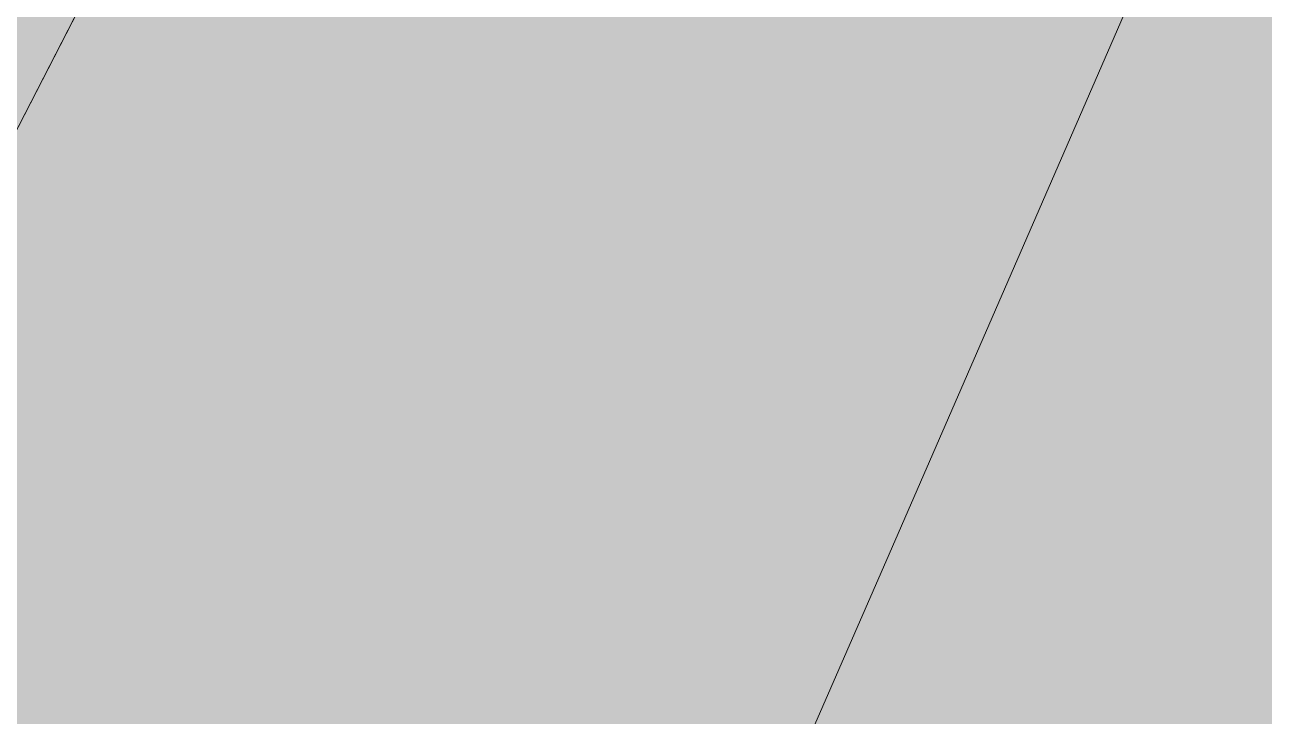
# Model space of a CAD drawing. Header units: metres. Extents: x -6 to 1255, y -2 to 532.
# Drawn here: x 1025.75 to 1034.79, y 292.57 to 297.62 of the extents above; entities that cross this region are included whole.
import ezdxf

# ---------------------------------------------------------------- set-up
doc = ezdxf.new("R2010")
doc.units = ezdxf.units.M
doc.header["$MEASUREMENT"] = 0
for name, color, linetype, lineweight, true_color in [('TPX_BUILDINGS', 7, 'CONTINUOUS', 0, 0x000000), ('TPX_BUILDINGS_HATCH', 7, 'CONTINUOUS', 0, 0xf0f0f0), ('TPX_CADASTRES', 7, 'CONTINUOUS', 0, 0x646464)]:
    doc.layers.add(name, color=color, linetype=linetype, lineweight=lineweight, true_color=true_color)

msp = doc.modelspace()

# ---------------------------------------------------------------- hatches: boundary and pattern name
at = {"layer": 'TPX_BUILDINGS_HATCH'}
for points in [[(1017.0192, 293.4733), (1011.9592, 283.6033), (1014.2792, 282.4233), (1017.4592, 280.8033), (1019.5892, 284.9533), (1020.2357, 286.2148), (1018.4592, 287.1233), (1020.4392, 290.9933), (1020.7292, 291.5533), (1022.5267, 290.6848), (1023.7372, 293.0443), (1024.2192, 293.9833), (1025.5292, 296.5333), (1027.3662, 300.1048), (1027.6692, 300.6933), (1027.9092, 301.1633), (1028.5892, 302.4933), (1028.7692, 303.1233), (1022.9692, 305.7733), (1022.7592, 305.4133), (1022.5292, 304.9433), (1022.0292, 303.9033), (1021.8992, 303.6333), (1021.4802, 302.7578), (1021.0092, 301.7733), (1020.6492, 301.0233), (1018.0482, 295.6138), (1017.0192, 293.4733)], [(1019.5892, 284.9533), (1017.4592, 280.8033), (1020.0792, 279.7733), (1025.1092, 277.7928), (1026.3592, 280.6628), (1026.9992, 282.1328), (1027.3692, 282.9928), (1026.4692, 283.3928), (1026.1192, 282.5228), (1024.3492, 283.3033), (1026.4592, 288.2233), (1029.1292, 287.0228), (1029.2692, 287.3428), (1030.8992, 291.0928), (1032.0592, 293.7528), (1033.9292, 298.0528), (1034.7192, 299.8728), (1028.5892, 302.4933), (1027.9092, 301.1633), (1027.6692, 300.6933), (1027.3662, 300.1048), (1025.5292, 296.5333), (1024.2192, 293.9833), (1023.7372, 293.0443), (1022.5267, 290.6848), (1022.4592, 290.5533), (1020.2357, 286.2148), (1019.5892, 284.9533)], [(1026.9992, 282.1328), (1026.3592, 280.6628), (1028.9892, 279.6328), (1031.8692, 278.5028), (1031.9992, 278.7928), (1034.5392, 284.4728), (1035.5892, 286.7828), (1036.4692, 288.7128), (1039.5992, 295.5928), (1039.9892, 296.4328), (1040.4392, 297.4228), (1034.7192, 299.8728), (1033.9292, 298.0528), (1032.0592, 293.7528), (1030.8992, 291.0928), (1029.2692, 287.3428), (1031.2192, 286.5528), (1030.0092, 283.8428), (1028.0992, 284.6528), (1027.3692, 282.9928), (1026.9992, 282.1328)]]:
    msp.add_hatch(color=256, dxfattribs=at).paths.add_polyline_path(points)

# ---------------------------------------------------------------- linework, layer by layer
at = {"layer": 'TPX_BUILDINGS', "elevation": 0.0421}
for points in [[(1022.5267, 290.6848), (1023.7372, 293.0443), (1024.2192, 293.9833), (1025.5292, 296.5333), (1027.3662, 300.1048), (1027.6692, 300.6933), (1027.9092, 301.1633), (1028.5892, 302.4933), (1028.7692, 303.1233), (1022.9692, 305.7733), (1022.7592, 305.4133), (1022.5292, 304.9433), (1022.0292, 303.9033), (1021.8992, 303.6333), (1021.4802, 302.7578), (1021.0092, 301.7733), (1020.6492, 301.0233), (1018.0482, 295.6138), (1017.0192, 293.4733)], [(1030.8992, 291.0928), (1032.0592, 293.7528), (1033.9292, 298.0528), (1034.7192, 299.8728), (1028.5892, 302.4933), (1027.9092, 301.1633), (1027.6692, 300.6933), (1027.3662, 300.1048), (1025.5292, 296.5333), (1024.2192, 293.9833), (1023.7372, 293.0443), (1022.5267, 290.6848)]]:
    msp.add_lwpolyline(points, dxfattribs=at)
msp.add_lwpolyline([(1026.9992, 282.1328), (1026.3592, 280.6628), (1028.9892, 279.6328), (1031.8692, 278.5028), (1031.9992, 278.7928), (1034.5392, 284.4728), (1035.5892, 286.7828), (1036.4692, 288.7128), (1039.5992, 295.5928), (1039.9892, 296.4328), (1040.4392, 297.4228), (1034.7192, 299.8728), (1033.9292, 298.0528), (1032.0592, 293.7528), (1030.8992, 291.0928), (1029.2692, 287.3428), (1031.2192, 286.5528), (1030.0092, 283.8428), (1028.0992, 284.6528), (1027.3692, 282.9928)], close=True, dxfattribs=at)
at = {"layer": 'TPX_CADASTRES', "elevation": 0.0241}
for points in [[(1017.0192, 293.4736), (1011.9592, 283.6036), (1014.2792, 282.4236), (1017.4592, 280.8036), (1019.5892, 284.9536), (1022.4592, 290.5536), (1024.2192, 293.9836), (1025.5292, 296.5336), (1027.6692, 300.6936), (1027.9092, 301.1636), (1028.5892, 302.4936), (1028.7692, 303.1236), (1022.9692, 305.7736), (1022.7592, 305.4136), (1022.5292, 304.9436), (1022.0292, 303.9036), (1021.8992, 303.6336), (1021.0092, 301.7736), (1020.6492, 301.0236)], [(1019.5892, 284.9536), (1017.4592, 280.8036), (1020.0792, 279.7736), (1025.1092, 277.7931), (1026.3592, 280.6631), (1026.9992, 282.1331), (1027.3692, 282.9931), (1028.0992, 284.6531), (1029.1292, 287.0231), (1029.2692, 287.3431), (1030.8992, 291.0931), (1032.0592, 293.7531), (1033.9292, 298.0531), (1034.7192, 299.8731), (1028.5892, 302.4936), (1027.9092, 301.1636), (1027.6692, 300.6936), (1025.5292, 296.5336), (1024.2192, 293.9836), (1022.4592, 290.5536)], [(1026.9992, 282.1331), (1026.3592, 280.6631), (1028.9892, 279.6331), (1031.8692, 278.5031), (1031.9992, 278.7931), (1034.5392, 284.4731), (1035.5892, 286.7831), (1036.4692, 288.7131), (1039.5992, 295.5931), (1039.9892, 296.4331), (1040.4392, 297.4231), (1034.7192, 299.8731), (1033.9292, 298.0531), (1032.0592, 293.7531), (1030.8992, 291.0931), (1029.2692, 287.3431), (1029.1292, 287.0231), (1028.0992, 284.6531), (1027.3692, 282.9931)]]:
    msp.add_lwpolyline(points, close=True, dxfattribs=at)

doc.saveas('drawing.dxf')
